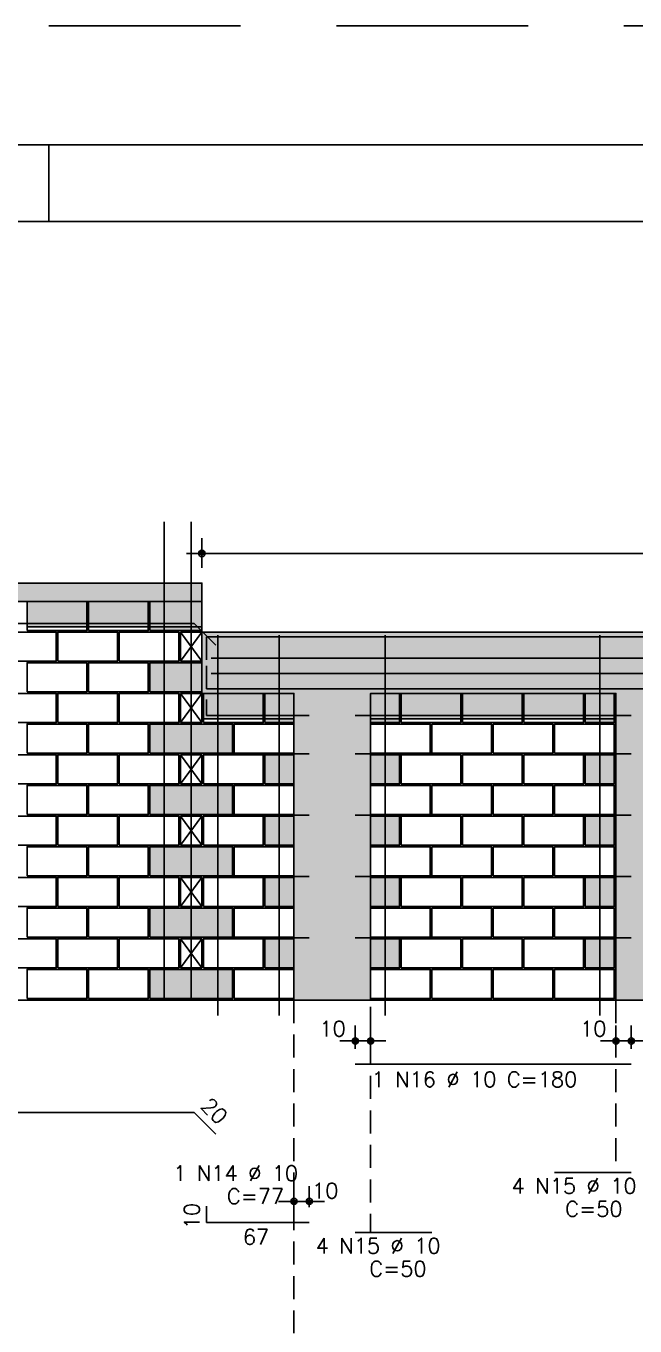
# Model space of a CAD drawing. Extents: x -1 to 122, y -1 to 61.
# Drawn here: x 47.69 to 55.63, y 44.09 to 61.05 of the extents above; entities that cross this region are included whole.
import ezdxf

# ---------------------------------------------------------------- set-up
doc = ezdxf.new("R2010")
doc.units = 0
doc.header["$MEASUREMENT"] = 0
doc.linetypes.add('ESTILO_TQS_0001', pattern=[0.45, 0.3, -0.15])
doc.linetypes.add('HIDDEN', pattern=[0.375, 0.25, -0.125])
doc.layers.get('0').update_dxf_attribs({"linetype": 'CONTINUOUS'})
doc.layers.get('Defpoints').update_dxf_attribs({"linetype": 'CONTINUOUS'})
for name, color, linetype in [('ARQ_FOLHA', 7, 'CONTINUOUS'), ('PENA_01', 1, 'CONTINUOUS'), ('PENA_02', 2, 'CONTINUOUS'), ('PENA_03', 3, 'CONTINUOUS'), ('PENA_05', 5, 'CONTINUOUS'), ('PENA_09', 254, 'CONTINUOUS'), ('PENA_11', 252, 'CONTINUOUS'), ('PENA_19', 240, 'CONTINUOUS'), ('PENA_21', 100, 'CONTINUOUS'), ('PENA_23', 50, 'CONTINUOUS')]:
    doc.layers.add(name, color=color, linetype=linetype)
doc.styles.get("Standard").update_dxf_attribs({"font": 'ROMANS.SHX'})

# ---------------------------------------------------------------- blocks, each defined once
blk = doc.blocks.new('FOLHA A1+1 - 1102 X 594')
at = {"layer": 'ARQ_FOLHA', "color": 1}
blk.add_line((-718, 584), (-718, 594), dxfattribs=at)
for points in [[(-1189, 0), (0, 0), (0, 594), (-1189, 594)], [(-1164, 10), (-10, 10), (-10, 584), (-1164, 584)]]:
    blk.add_lwpolyline(points, close=True, dxfattribs=at)
at = {"layer": 'Defpoints', "color": 8, "linetype": 'HIDDEN', "ltscale": 100}
blk.add_lwpolyline([(-1208.5, 609.5), (-1208.5, -15.5), (19.5, -15.5), (19.5, 609.5)], close=True, dxfattribs=at)

msp = doc.modelspace()

# ---------------------------------------------------------------- linework, layer by layer
at = {"layer": 'PENA_01', "linetype": 'Continuous'}
for p, q in [((49.981365, 53.985252), (49.981365, 54.37103)), ((49.781365, 54.17103), (65.881365, 54.17103)), ((47.701365, 53.215252), (48.481365, 53.215252)), ((48.501365, 53.215252), (49.281365, 53.215252)), ((49.301365, 53.215252), (49.981365, 53.215252)), ((50.001365, 52.015252), (50.781365, 52.015252)), ((50.801365, 52.015252), (51.181365, 52.015252)), ((52.181365, 52.015252), (52.561365, 52.015252)), ((52.581365, 52.015252), (53.361365, 52.015252)), ((53.381365, 52.015252), (54.161365, 52.015252)), ((54.181365, 52.015252), (54.961365, 52.015252)), ((54.981365, 52.015252), (55.361365, 52.015252)), ((51.981365, 47.709457), (51.981365, 48.011828)), ((52.181365, 47.709457), (52.181365, 48.011828)), ((55.381365, 47.709457), (55.381365, 48.011828)), ((55.581365, 47.709457), (55.581365, 48.011828)), ((52.381365, 47.811828), (51.781365, 47.811828)), ((55.181365, 47.811828), (55.781365, 47.811828)), ((51.181365, 45.645993), (51.181365, 45.918862)), ((51.381365, 45.645993), (51.381365, 45.918862)), ((50.981365, 45.718862), (51.581365, 45.718862))]:
    msp.add_line(p, q, dxfattribs=at)
at = {"layer": 'PENA_01', "linetype": 'ESTILO_TQS_0001'}
for p, q in [((52.181365, 50.955252), (52.181365, 45.311591)), ((51.181365, 48.345252), (51.181365, 44.001471)), ((55.381365, 48.345252), (55.381365, 46.095134))]:
    msp.add_line(p, q, dxfattribs=at)
at = {"layer": 'PENA_02', "linetype": 'Continuous'}
for p, q in [((49.981365, 53.145252), (49.701365, 53.145252)), ((49.701365, 53.145252), (49.701365, 52.765252)), ((49.981365, 52.765252), (49.981365, 53.145252)), ((49.701365, 52.765252), (49.981365, 52.765252)), ((49.981365, 52.345252), (49.701365, 52.345252)), ((49.701365, 52.345252), (49.701365, 51.965252)), ((49.981365, 51.965252), (49.981365, 52.345252)), ((49.701365, 51.965252), (49.981365, 51.965252)), ((49.981365, 51.545252), (49.701365, 51.545252)), ((49.701365, 51.545252), (49.701365, 51.165252)), ((49.981365, 51.165252), (49.981365, 51.545252)), ((49.701365, 51.165252), (49.981365, 51.165252)), ((49.981365, 50.745252), (49.701365, 50.745252)), ((49.701365, 50.745252), (49.701365, 50.365252)), ((49.981365, 50.365252), (49.981365, 50.745252)), ((49.701365, 50.365252), (49.981365, 50.365252)), ((49.981365, 49.945252), (49.701365, 49.945252)), ((49.701365, 49.945252), (49.701365, 49.565252)), ((49.981365, 49.565252), (49.981365, 49.945252)), ((49.701365, 49.565252), (49.981365, 49.565252)), ((49.981365, 49.145252), (49.701365, 49.145252)), ((49.701365, 49.145252), (49.701365, 48.765252)), ((49.981365, 48.765252), (49.981365, 49.145252)), ((49.701365, 48.765252), (49.981365, 48.765252)), ((9.501365, 48.345252), (65.681365, 48.345252))]:
    msp.add_line(p, q, dxfattribs=at)
for points in [[(49.981365, 53.545252), (49.981365, 53.785252), (9.501365, 53.785252), (9.501365, 53.545252), (10.081365, 53.545252), (10.081365, 52.765252), (17.601365, 52.765252), (17.601365, 53.545252), (49.981365, 53.545252)], [(47.701365, 53.165252), (48.481365, 53.165252), (48.481365, 53.545252), (47.701365, 53.545252), (47.701365, 53.165252)], [(48.501365, 53.165252), (49.281365, 53.165252), (49.281365, 53.545252), (48.501365, 53.545252), (48.501365, 53.165252)], [(49.301365, 53.165252), (49.981365, 53.165252), (49.981365, 53.545252), (49.301365, 53.545252), (49.301365, 53.165252)], [(47.301365, 52.765252), (48.081365, 52.765252), (48.081365, 53.145252), (47.301365, 53.145252), (47.301365, 52.765252)], [(48.101365, 52.765252), (48.881365, 52.765252), (48.881365, 53.145252), (48.101365, 53.145252), (48.101365, 52.765252)], [(48.901365, 52.765252), (49.681365, 52.765252), (49.681365, 53.145252), (48.901365, 53.145252), (48.901365, 52.765252)], [(51.181365, 52.345252), (49.981365, 52.345252), (49.981365, 53.145252), (65.681365, 53.145252), (65.681365, 52.345252), (64.601365, 52.345252), (64.601365, 48.345252), (63.601365, 48.345252), (63.601365, 52.345252), (60.601365, 52.345252), (60.601365, 48.345252), (59.601365, 48.345252), (59.601365, 52.345252), (56.381365, 52.345252), (56.381365, 48.345252), (55.381365, 48.345252), (55.381365, 52.345252), (52.181365, 52.345252), (52.181365, 48.345252), (51.181365, 48.345252), (51.181365, 52.345252)], [(47.701365, 52.365252), (48.481365, 52.365252), (48.481365, 52.745252), (47.701365, 52.745252), (47.701365, 52.365252)], [(48.501365, 52.365252), (49.281365, 52.365252), (49.281365, 52.745252), (48.501365, 52.745252), (48.501365, 52.365252)], [(49.301365, 52.365252), (49.981365, 52.365252), (49.981365, 52.745252), (49.301365, 52.745252), (49.301365, 52.365252)], [(47.301365, 51.965252), (48.081365, 51.965252), (48.081365, 52.345252), (47.301365, 52.345252), (47.301365, 51.965252)], [(48.101365, 51.965252), (48.881365, 51.965252), (48.881365, 52.345252), (48.101365, 52.345252), (48.101365, 51.965252)], [(48.901365, 51.965252), (49.681365, 51.965252), (49.681365, 52.345252), (48.901365, 52.345252), (48.901365, 51.965252)], [(50.001365, 51.965252), (50.781365, 51.965252), (50.781365, 52.345252), (50.001365, 52.345252), (50.001365, 51.965252)], [(50.801365, 51.965252), (51.181365, 51.965252), (51.181365, 52.345252), (50.801365, 52.345252), (50.801365, 51.965252)], [(52.181365, 51.965252), (52.561365, 51.965252), (52.561365, 52.345252), (52.181365, 52.345252), (52.181365, 51.965252)], [(52.581365, 51.965252), (53.361365, 51.965252), (53.361365, 52.345252), (52.581365, 52.345252), (52.581365, 51.965252)], [(53.381365, 51.965252), (54.161365, 51.965252), (54.161365, 52.345252), (53.381365, 52.345252), (53.381365, 51.965252)], [(54.181365, 51.965252), (54.961365, 51.965252), (54.961365, 52.345252), (54.181365, 52.345252), (54.181365, 51.965252)], [(54.981365, 51.965252), (55.361365, 51.965252), (55.361365, 52.345252), (54.981365, 52.345252), (54.981365, 51.965252)], [(47.701365, 51.565252), (48.481365, 51.565252), (48.481365, 51.945252), (47.701365, 51.945252), (47.701365, 51.565252)], [(48.501365, 51.565252), (49.281365, 51.565252), (49.281365, 51.945252), (48.501365, 51.945252), (48.501365, 51.565252)], [(49.301365, 51.565252), (50.381365, 51.565252), (50.381365, 51.945252), (49.301365, 51.945252), (49.301365, 51.565252)], [(50.401365, 51.565252), (51.181365, 51.565252), (51.181365, 51.945252), (50.401365, 51.945252), (50.401365, 51.565252)], [(52.181365, 51.565252), (52.961365, 51.565252), (52.961365, 51.945252), (52.181365, 51.945252), (52.181365, 51.565252)], [(52.981365, 51.565252), (53.761365, 51.565252), (53.761365, 51.945252), (52.981365, 51.945252), (52.981365, 51.565252)], [(53.781365, 51.565252), (54.561365, 51.565252), (54.561365, 51.945252), (53.781365, 51.945252), (53.781365, 51.565252)], [(54.581365, 51.565252), (55.361365, 51.565252), (55.361365, 51.945252), (54.581365, 51.945252), (54.581365, 51.565252)], [(47.301365, 51.165252), (48.081365, 51.165252), (48.081365, 51.545252), (47.301365, 51.545252), (47.301365, 51.165252)], [(48.101365, 51.165252), (48.881365, 51.165252), (48.881365, 51.545252), (48.101365, 51.545252), (48.101365, 51.165252)], [(48.901365, 51.165252), (49.681365, 51.165252), (49.681365, 51.545252), (48.901365, 51.545252), (48.901365, 51.165252)], [(50.001365, 51.165252), (50.781365, 51.165252), (50.781365, 51.545252), (50.001365, 51.545252), (50.001365, 51.165252)], [(50.801365, 51.165252), (51.181365, 51.165252), (51.181365, 51.545252), (50.801365, 51.545252), (50.801365, 51.165252)], [(52.181365, 51.165252), (52.561365, 51.165252), (52.561365, 51.545252), (52.181365, 51.545252), (52.181365, 51.165252)], [(52.581365, 51.165252), (53.361365, 51.165252), (53.361365, 51.545252), (52.581365, 51.545252), (52.581365, 51.165252)], [(53.381365, 51.165252), (54.161365, 51.165252), (54.161365, 51.545252), (53.381365, 51.545252), (53.381365, 51.165252)], [(54.181365, 51.165252), (54.961365, 51.165252), (54.961365, 51.545252), (54.181365, 51.545252), (54.181365, 51.165252)], [(54.981365, 51.165252), (55.361365, 51.165252), (55.361365, 51.545252), (54.981365, 51.545252), (54.981365, 51.165252)], [(47.701365, 50.765252), (48.481365, 50.765252), (48.481365, 51.145252), (47.701365, 51.145252), (47.701365, 50.765252)], [(48.501365, 50.765252), (49.281365, 50.765252), (49.281365, 51.145252), (48.501365, 51.145252), (48.501365, 50.765252)], [(49.301365, 50.765252), (50.381365, 50.765252), (50.381365, 51.145252), (49.301365, 51.145252), (49.301365, 50.765252)], [(50.401365, 50.765252), (51.181365, 50.765252), (51.181365, 51.145252), (50.401365, 51.145252), (50.401365, 50.765252)], [(52.181365, 50.765252), (52.961365, 50.765252), (52.961365, 51.145252), (52.181365, 51.145252), (52.181365, 50.765252)], [(52.981365, 50.765252), (53.761365, 50.765252), (53.761365, 51.145252), (52.981365, 51.145252), (52.981365, 50.765252)], [(53.781365, 50.765252), (54.561365, 50.765252), (54.561365, 51.145252), (53.781365, 51.145252), (53.781365, 50.765252)], [(54.581365, 50.765252), (55.361365, 50.765252), (55.361365, 51.145252), (54.581365, 51.145252), (54.581365, 50.765252)], [(47.301365, 50.365252), (48.081365, 50.365252), (48.081365, 50.745252), (47.301365, 50.745252), (47.301365, 50.365252)], [(48.101365, 50.365252), (48.881365, 50.365252), (48.881365, 50.745252), (48.101365, 50.745252), (48.101365, 50.365252)], [(48.901365, 50.365252), (49.681365, 50.365252), (49.681365, 50.745252), (48.901365, 50.745252), (48.901365, 50.365252)], [(50.001365, 50.365252), (50.781365, 50.365252), (50.781365, 50.745252), (50.001365, 50.745252), (50.001365, 50.365252)], [(50.801365, 50.365252), (51.181365, 50.365252), (51.181365, 50.745252), (50.801365, 50.745252), (50.801365, 50.365252)], [(52.181365, 50.365252), (52.561365, 50.365252), (52.561365, 50.745252), (52.181365, 50.745252), (52.181365, 50.365252)], [(52.581365, 50.365252), (53.361365, 50.365252), (53.361365, 50.745252), (52.581365, 50.745252), (52.581365, 50.365252)], [(53.381365, 50.365252), (54.161365, 50.365252), (54.161365, 50.745252), (53.381365, 50.745252), (53.381365, 50.365252)], [(54.181365, 50.365252), (54.961365, 50.365252), (54.961365, 50.745252), (54.181365, 50.745252), (54.181365, 50.365252)], [(54.981365, 50.365252), (55.361365, 50.365252), (55.361365, 50.745252), (54.981365, 50.745252), (54.981365, 50.365252)], [(47.701365, 49.965252), (48.481365, 49.965252), (48.481365, 50.345252), (47.701365, 50.345252), (47.701365, 49.965252)], [(48.501365, 49.965252), (49.281365, 49.965252), (49.281365, 50.345252), (48.501365, 50.345252), (48.501365, 49.965252)], [(49.301365, 49.965252), (50.381365, 49.965252), (50.381365, 50.345252), (49.301365, 50.345252), (49.301365, 49.965252)], [(50.401365, 49.965252), (51.181365, 49.965252), (51.181365, 50.345252), (50.401365, 50.345252), (50.401365, 49.965252)], [(52.181365, 49.965252), (52.961365, 49.965252), (52.961365, 50.345252), (52.181365, 50.345252), (52.181365, 49.965252)], [(52.981365, 49.965252), (53.761365, 49.965252), (53.761365, 50.345252), (52.981365, 50.345252), (52.981365, 49.965252)], [(53.781365, 49.965252), (54.561365, 49.965252), (54.561365, 50.345252), (53.781365, 50.345252), (53.781365, 49.965252)], [(54.581365, 49.965252), (55.361365, 49.965252), (55.361365, 50.345252), (54.581365, 50.345252), (54.581365, 49.965252)], [(47.301365, 49.565252), (48.081365, 49.565252), (48.081365, 49.945252), (47.301365, 49.945252), (47.301365, 49.565252)], [(48.101365, 49.565252), (48.881365, 49.565252), (48.881365, 49.945252), (48.101365, 49.945252), (48.101365, 49.565252)], [(48.901365, 49.565252), (49.681365, 49.565252), (49.681365, 49.945252), (48.901365, 49.945252), (48.901365, 49.565252)], [(50.001365, 49.565252), (50.781365, 49.565252), (50.781365, 49.945252), (50.001365, 49.945252), (50.001365, 49.565252)], [(50.801365, 49.565252), (51.181365, 49.565252), (51.181365, 49.945252), (50.801365, 49.945252), (50.801365, 49.565252)], [(52.181365, 49.565252), (52.561365, 49.565252), (52.561365, 49.945252), (52.181365, 49.945252), (52.181365, 49.565252)], [(52.581365, 49.565252), (53.361365, 49.565252), (53.361365, 49.945252), (52.581365, 49.945252), (52.581365, 49.565252)], [(53.381365, 49.565252), (54.161365, 49.565252), (54.161365, 49.945252), (53.381365, 49.945252), (53.381365, 49.565252)], [(54.181365, 49.565252), (54.961365, 49.565252), (54.961365, 49.945252), (54.181365, 49.945252), (54.181365, 49.565252)], [(54.981365, 49.565252), (55.361365, 49.565252), (55.361365, 49.945252), (54.981365, 49.945252), (54.981365, 49.565252)], [(47.701365, 49.165252), (48.481365, 49.165252), (48.481365, 49.545252), (47.701365, 49.545252), (47.701365, 49.165252)], [(48.501365, 49.165252), (49.281365, 49.165252), (49.281365, 49.545252), (48.501365, 49.545252), (48.501365, 49.165252)], [(49.301365, 49.165252), (50.381365, 49.165252), (50.381365, 49.545252), (49.301365, 49.545252), (49.301365, 49.165252)], [(50.401365, 49.165252), (51.181365, 49.165252), (51.181365, 49.545252), (50.401365, 49.545252), (50.401365, 49.165252)], [(52.181365, 49.165252), (52.961365, 49.165252), (52.961365, 49.545252), (52.181365, 49.545252), (52.181365, 49.165252)], [(52.981365, 49.165252), (53.761365, 49.165252), (53.761365, 49.545252), (52.981365, 49.545252), (52.981365, 49.165252)], [(53.781365, 49.165252), (54.561365, 49.165252), (54.561365, 49.545252), (53.781365, 49.545252), (53.781365, 49.165252)], [(54.581365, 49.165252), (55.361365, 49.165252), (55.361365, 49.545252), (54.581365, 49.545252), (54.581365, 49.165252)], [(47.301365, 48.765252), (48.081365, 48.765252), (48.081365, 49.145252), (47.301365, 49.145252), (47.301365, 48.765252)], [(48.101365, 48.765252), (48.881365, 48.765252), (48.881365, 49.145252), (48.101365, 49.145252), (48.101365, 48.765252)], [(48.901365, 48.765252), (49.681365, 48.765252), (49.681365, 49.145252), (48.901365, 49.145252), (48.901365, 48.765252)], [(50.001365, 48.765252), (50.781365, 48.765252), (50.781365, 49.145252), (50.001365, 49.145252), (50.001365, 48.765252)], [(50.801365, 48.765252), (51.181365, 48.765252), (51.181365, 49.145252), (50.801365, 49.145252), (50.801365, 48.765252)], [(52.181365, 48.765252), (52.561365, 48.765252), (52.561365, 49.145252), (52.181365, 49.145252), (52.181365, 48.765252)], [(52.581365, 48.765252), (53.361365, 48.765252), (53.361365, 49.145252), (52.581365, 49.145252), (52.581365, 48.765252)], [(53.381365, 48.765252), (54.161365, 48.765252), (54.161365, 49.145252), (53.381365, 49.145252), (53.381365, 48.765252)], [(54.181365, 48.765252), (54.961365, 48.765252), (54.961365, 49.145252), (54.181365, 49.145252), (54.181365, 48.765252)], [(54.981365, 48.765252), (55.361365, 48.765252), (55.361365, 49.145252), (54.981365, 49.145252), (54.981365, 48.765252)], [(47.701365, 48.365252), (48.481365, 48.365252), (48.481365, 48.745252), (47.701365, 48.745252), (47.701365, 48.365252)], [(48.501365, 48.365252), (49.281365, 48.365252), (49.281365, 48.745252), (48.501365, 48.745252), (48.501365, 48.365252)], [(49.301365, 48.365252), (50.381365, 48.365252), (50.381365, 48.745252), (49.301365, 48.745252), (49.301365, 48.365252)], [(50.401365, 48.365252), (51.181365, 48.365252), (51.181365, 48.745252), (50.401365, 48.745252), (50.401365, 48.365252)], [(52.181365, 48.365252), (52.961365, 48.365252), (52.961365, 48.745252), (52.181365, 48.745252), (52.181365, 48.365252)], [(52.981365, 48.365252), (53.761365, 48.365252), (53.761365, 48.745252), (52.981365, 48.745252), (52.981365, 48.365252)], [(53.781365, 48.365252), (54.561365, 48.365252), (54.561365, 48.745252), (53.781365, 48.745252), (53.781365, 48.365252)], [(54.581365, 48.365252), (55.361365, 48.365252), (55.361365, 48.745252), (54.581365, 48.745252), (54.581365, 48.365252)]]:
    msp.add_lwpolyline(points, dxfattribs=at)
for centre, radius in [((49.981365, 54.17103), 0.041625), ((49.981365, 54.17103), 0.02075), ((51.981365, 47.811828), 0.04), ((51.981365, 47.811828), 0.02), ((52.181365, 47.811828), 0.04), ((52.181365, 47.811828), 0.02), ((55.381365, 47.811828), 0.04), ((55.381365, 47.811828), 0.02), ((55.581365, 47.811828), 0.04), ((55.581365, 47.811828), 0.02), ((51.181365, 45.718862), 0.04), ((51.181365, 45.718862), 0.02), ((51.381365, 45.718862), 0.04), ((51.381365, 45.718862), 0.02)]:
    msp.add_circle(centre, radius, dxfattribs=at)
at = {"layer": 'PENA_03', "linetype": 'Continuous'}
for p, q in [((49.981365, 53.785252), (49.981365, 53.785252)), ((49.701365, 52.765252), (49.981365, 53.145252)), ((49.981365, 52.765252), (49.701365, 53.145252)), ((49.701365, 51.965252), (49.981365, 52.345252)), ((49.981365, 51.965252), (49.701365, 52.345252)), ((49.701365, 51.165252), (49.981365, 51.545252)), ((49.981365, 51.165252), (49.701365, 51.545252)), ((49.701365, 50.365252), (49.981365, 50.745252)), ((49.981365, 50.365252), (49.701365, 50.745252)), ((49.701365, 49.565252), (49.981365, 49.945252)), ((49.981365, 49.565252), (49.701365, 49.945252)), ((49.701365, 48.765252), (49.981365, 49.145252)), ((49.981365, 48.765252), (49.701365, 49.145252)), ((51.981365, 47.509457), (51.981365, 47.509457)), ((52.181365, 47.509457), (52.181365, 47.509457)), ((55.381365, 47.509457), (55.381365, 47.509457)), ((55.581365, 47.509457), (55.581365, 47.509457)), ((51.181365, 45.445993), (51.181365, 45.445993)), ((51.381365, 45.445993), (51.381365, 45.445993))]:
    msp.add_line(p, q, dxfattribs=at)
at = {"layer": 'PENA_05', "linetype": 'Continuous'}
for p, q in [((33.38551, 53.255252), (49.881365, 53.255252)), ((49.881365, 53.255252), (50.164208, 52.97241)), ((50.041365, 52.785252), (50.041365, 53.085252)), ((50.041365, 53.085252), (65.621365, 53.085252)), ((50.191365, 48.145252), (50.191365, 53.105252)), ((50.991365, 48.145252), (50.991365, 53.105252)), ((52.371365, 48.145252), (52.371365, 53.105252)), ((55.171365, 48.145252), (55.171365, 53.105252)), ((50.101365, 52.805252), (65.561365, 52.805252)), ((50.041365, 52.705252), (50.041365, 52.405252)), ((50.101365, 52.605252), (65.561365, 52.605252)), ((50.041365, 52.405252), (65.621365, 52.405252)), ((50.041365, 52.265252), (50.041365, 52.055252)), ((50.041365, 52.055252), (51.381365, 52.055252)), ((51.981365, 52.055252), (55.581365, 52.055252)), ((50.381365, 51.555252), (51.381365, 51.555252)), ((51.981365, 51.555252), (52.981365, 51.555252)), ((54.581365, 51.555252), (55.581365, 51.555252)), ((50.381365, 50.755252), (51.381365, 50.755252)), ((51.981365, 50.755252), (52.981365, 50.755252)), ((54.581365, 50.755252), (55.581365, 50.755252)), ((50.381365, 49.955252), (51.381365, 49.955252)), ((51.981365, 49.955252), (52.981365, 49.955252)), ((54.581365, 49.955252), (55.581365, 49.955252)), ((50.381365, 49.155252), (51.381365, 49.155252)), ((51.981365, 49.155252), (52.981365, 49.155252)), ((54.581365, 49.155252), (55.581365, 49.155252)), ((51.981365, 47.509457), (55.581365, 47.509457)), ((33.38551, 46.878472), (49.881365, 46.878472)), ((49.881365, 46.878472), (50.164208, 46.59563)), ((54.581365, 46.095134), (55.581365, 46.095134)), ((50.041365, 45.655993), (50.041365, 45.445993)), ((50.041365, 45.445993), (51.381365, 45.445993)), ((51.981365, 45.311591), (52.981365, 45.311591))]:
    msp.add_line(p, q, dxfattribs=at)
for points in [[(49.491365, 54.585252), (49.491365, 48.345252)], [(49.841365, 54.585252), (49.841365, 48.345252)]]:
    msp.add_lwpolyline(points, dxfattribs=at)
at = {"layer": 'PENA_09', "linetype": 'Continuous'}
for points in [[(47.701365, 53.215252), (48.481365, 53.215252), (48.481365, 53.545252), (47.701365, 53.545252), (47.701365, 53.215252)], [(48.501365, 53.215252), (49.281365, 53.215252), (49.281365, 53.545252), (48.501365, 53.545252), (48.501365, 53.215252)], [(49.301365, 53.215252), (49.981365, 53.215252), (49.981365, 53.545252), (49.301365, 53.545252), (49.301365, 53.215252)], [(50.001365, 52.015252), (50.781365, 52.015252), (50.781365, 52.345252), (50.001365, 52.345252), (50.001365, 52.015252)], [(50.801365, 52.015252), (51.181365, 52.015252), (51.181365, 52.345252), (50.801365, 52.345252), (50.801365, 52.015252)], [(52.181365, 52.015252), (52.561365, 52.015252), (52.561365, 52.345252), (52.181365, 52.345252), (52.181365, 52.015252)], [(52.581365, 52.015252), (53.361365, 52.015252), (53.361365, 52.345252), (52.581365, 52.345252), (52.581365, 52.015252)], [(53.381365, 52.015252), (54.161365, 52.015252), (54.161365, 52.345252), (53.381365, 52.345252), (53.381365, 52.015252)], [(54.181365, 52.015252), (54.961365, 52.015252), (54.961365, 52.345252), (54.181365, 52.345252), (54.181365, 52.015252)], [(54.981365, 52.015252), (55.361365, 52.015252), (55.361365, 52.345252), (54.981365, 52.345252), (54.981365, 52.015252)]]:
    msp.add_lwpolyline(points, dxfattribs=at)
for points in [[(47.701365, 53.215252), (48.481365, 53.215252), (48.481365, 53.545252)], [(47.701365, 53.215252), (48.481365, 53.545252), (47.701365, 53.545252)], [(47.701365, 53.215252), (47.701365, 53.545252), (47.701365, 53.215252)], [(48.501365, 53.215252), (49.281365, 53.215252), (49.281365, 53.545252)], [(48.501365, 53.215252), (49.281365, 53.545252), (48.501365, 53.545252)], [(48.501365, 53.215252), (48.501365, 53.545252), (48.501365, 53.215252)], [(49.301365, 53.215252), (49.981365, 53.215252), (49.981365, 53.545252)], [(49.301365, 53.215252), (49.981365, 53.545252), (49.301365, 53.545252)], [(49.301365, 53.215252), (49.301365, 53.545252), (49.301365, 53.215252)], [(50.001365, 52.015252), (50.781365, 52.015252), (50.781365, 52.345252)], [(50.001365, 52.015252), (50.781365, 52.345252), (50.001365, 52.345252)], [(50.001365, 52.015252), (50.001365, 52.345252), (50.001365, 52.015252)], [(50.801365, 52.015252), (51.181365, 52.015252), (51.181365, 52.345252)], [(50.801365, 52.015252), (51.181365, 52.345252), (50.801365, 52.345252)], [(50.801365, 52.015252), (50.801365, 52.345252), (50.801365, 52.015252)], [(52.181365, 52.015252), (52.561365, 52.015252), (52.561365, 52.345252)], [(52.181365, 52.015252), (52.561365, 52.345252), (52.181365, 52.345252)], [(52.181365, 52.015252), (52.181365, 52.345252), (52.181365, 52.015252)], [(52.581365, 52.015252), (53.361365, 52.015252), (53.361365, 52.345252)], [(52.581365, 52.015252), (53.361365, 52.345252), (52.581365, 52.345252)], [(52.581365, 52.015252), (52.581365, 52.345252), (52.581365, 52.015252)], [(53.381365, 52.015252), (54.161365, 52.015252), (54.161365, 52.345252)], [(53.381365, 52.015252), (54.161365, 52.345252), (53.381365, 52.345252)], [(53.381365, 52.015252), (53.381365, 52.345252), (53.381365, 52.015252)], [(54.181365, 52.015252), (54.961365, 52.015252), (54.961365, 52.345252)], [(54.181365, 52.015252), (54.961365, 52.345252), (54.181365, 52.345252)], [(54.181365, 52.015252), (54.181365, 52.345252), (54.181365, 52.015252)], [(54.981365, 52.015252), (55.361365, 52.015252), (55.361365, 52.345252)], [(54.981365, 52.015252), (55.361365, 52.345252), (54.981365, 52.345252)], [(54.981365, 52.015252), (54.981365, 52.345252), (54.981365, 52.015252)]]:
    msp.add_solid(points, dxfattribs=at)
at = {"layer": 'PENA_11', "linetype": 'Continuous'}
for points in [[(9.501365, 53.785252), (10.081365, 53.545252), (49.981365, 53.785252)], [(10.081365, 53.545252), (17.601365, 53.545252), (49.981365, 53.785252)], [(17.601365, 53.545252), (49.981365, 53.545252), (49.981365, 53.785252)], [(49.981365, 52.345252), (49.981365, 53.145252), (65.681365, 53.145252)], [(49.981365, 52.345252), (65.681365, 53.145252), (51.181365, 52.345252)], [(65.681365, 53.145252), (52.181365, 52.345252), (51.181365, 52.345252)], [(55.381365, 52.345252), (52.181365, 52.345252), (65.681365, 53.145252)], [(56.381365, 52.345252), (55.381365, 52.345252), (65.681365, 53.145252)], [(52.181365, 52.345252), (52.181365, 48.345252), (51.181365, 52.345252)], [(51.181365, 52.345252), (52.181365, 48.345252), (51.181365, 48.345252)], [(56.381365, 48.345252), (55.381365, 48.345252), (56.381365, 52.345252)], [(55.381365, 48.345252), (55.381365, 52.345252), (56.381365, 52.345252)]]:
    msp.add_solid(points, dxfattribs=at)
at = {"layer": 'PENA_19', "linetype": 'Continuous'}
for points in [[(49.301365, 51.565252), (50.381365, 51.565252), (50.381365, 51.945252), (49.301365, 51.945252), (49.301365, 51.565252)], [(49.301365, 50.765252), (50.381365, 50.765252), (50.381365, 51.145252), (49.301365, 51.145252), (49.301365, 50.765252)], [(49.301365, 49.965252), (50.381365, 49.965252), (50.381365, 50.345252), (49.301365, 50.345252), (49.301365, 49.965252)], [(49.301365, 49.165252), (50.381365, 49.165252), (50.381365, 49.545252), (49.301365, 49.545252), (49.301365, 49.165252)], [(49.301365, 48.365252), (50.381365, 48.365252), (50.381365, 48.745252), (49.301365, 48.745252), (49.301365, 48.365252)]]:
    msp.add_lwpolyline(points, dxfattribs=at)
for points in [[(49.301365, 51.565252), (50.381365, 51.565252), (50.381365, 51.945252)], [(49.301365, 51.565252), (50.381365, 51.945252), (49.301365, 51.945252)], [(49.301365, 51.565252), (49.301365, 51.945252), (49.301365, 51.565252)], [(49.301365, 50.765252), (50.381365, 50.765252), (50.381365, 51.145252)], [(49.301365, 50.765252), (50.381365, 51.145252), (49.301365, 51.145252)], [(49.301365, 50.765252), (49.301365, 51.145252), (49.301365, 50.765252)], [(49.301365, 49.965252), (50.381365, 49.965252), (50.381365, 50.345252)], [(49.301365, 49.965252), (50.381365, 50.345252), (49.301365, 50.345252)], [(49.301365, 49.965252), (49.301365, 50.345252), (49.301365, 49.965252)], [(49.301365, 49.165252), (50.381365, 49.165252), (50.381365, 49.545252)], [(49.301365, 49.165252), (50.381365, 49.545252), (49.301365, 49.545252)], [(49.301365, 49.165252), (49.301365, 49.545252), (49.301365, 49.165252)], [(49.301365, 48.365252), (50.381365, 48.365252), (50.381365, 48.745252)], [(49.301365, 48.365252), (50.381365, 48.745252), (49.301365, 48.745252)], [(49.301365, 48.365252), (49.301365, 48.745252), (49.301365, 48.365252)]]:
    msp.add_solid(points, dxfattribs=at)
at = {"layer": 'PENA_21', "linetype": 'Continuous'}
for points in [[(49.301365, 53.165252), (49.981365, 53.165252), (49.981365, 53.215252), (49.301365, 53.215252), (49.301365, 53.165252)], [(49.301365, 52.365252), (49.981365, 52.365252), (49.981365, 52.745252), (49.301365, 52.745252), (49.301365, 52.365252)]]:
    msp.add_lwpolyline(points, dxfattribs=at)
for points in [[(49.301365, 53.165252), (49.981365, 53.165252), (49.981365, 53.215252)], [(49.301365, 53.165252), (49.981365, 53.215252), (49.301365, 53.215252)], [(49.301365, 53.165252), (49.301365, 53.215252), (49.301365, 53.165252)], [(49.301365, 52.365252), (49.981365, 52.365252), (49.981365, 52.745252)], [(49.301365, 52.365252), (49.981365, 52.745252), (49.301365, 52.745252)], [(49.301365, 52.365252), (49.301365, 52.745252), (49.301365, 52.365252)]]:
    msp.add_solid(points, dxfattribs=at)
at = {"layer": 'PENA_23', "linetype": 'Continuous'}
for points in [[(50.801365, 51.965252), (51.181365, 51.965252), (51.181365, 52.015252), (50.801365, 52.015252), (50.801365, 51.965252)], [(52.181365, 51.965252), (52.561365, 51.965252), (52.561365, 52.015252), (52.181365, 52.015252), (52.181365, 51.965252)], [(54.981365, 51.965252), (55.361365, 51.965252), (55.361365, 52.015252), (54.981365, 52.015252), (54.981365, 51.965252)], [(50.801365, 51.165252), (51.181365, 51.165252), (51.181365, 51.545252), (50.801365, 51.545252), (50.801365, 51.165252)], [(52.181365, 51.165252), (52.561365, 51.165252), (52.561365, 51.545252), (52.181365, 51.545252), (52.181365, 51.165252)], [(54.981365, 51.165252), (55.361365, 51.165252), (55.361365, 51.545252), (54.981365, 51.545252), (54.981365, 51.165252)], [(50.801365, 50.365252), (51.181365, 50.365252), (51.181365, 50.745252), (50.801365, 50.745252), (50.801365, 50.365252)], [(52.181365, 50.365252), (52.561365, 50.365252), (52.561365, 50.745252), (52.181365, 50.745252), (52.181365, 50.365252)], [(54.981365, 50.365252), (55.361365, 50.365252), (55.361365, 50.745252), (54.981365, 50.745252), (54.981365, 50.365252)], [(50.801365, 49.565252), (51.181365, 49.565252), (51.181365, 49.945252), (50.801365, 49.945252), (50.801365, 49.565252)], [(52.181365, 49.565252), (52.561365, 49.565252), (52.561365, 49.945252), (52.181365, 49.945252), (52.181365, 49.565252)], [(54.981365, 49.565252), (55.361365, 49.565252), (55.361365, 49.945252), (54.981365, 49.945252), (54.981365, 49.565252)], [(50.801365, 48.765252), (51.181365, 48.765252), (51.181365, 49.145252), (50.801365, 49.145252), (50.801365, 48.765252)], [(52.181365, 48.765252), (52.561365, 48.765252), (52.561365, 49.145252), (52.181365, 49.145252), (52.181365, 48.765252)], [(54.981365, 48.765252), (55.361365, 48.765252), (55.361365, 49.145252), (54.981365, 49.145252), (54.981365, 48.765252)]]:
    msp.add_lwpolyline(points, dxfattribs=at)
for points in [[(50.801365, 51.965252), (51.181365, 51.965252), (51.181365, 52.015252)], [(50.801365, 51.965252), (51.181365, 52.015252), (50.801365, 52.015252)], [(50.801365, 51.965252), (50.801365, 52.015252), (50.801365, 51.965252)], [(52.181365, 51.965252), (52.561365, 51.965252), (52.561365, 52.015252)], [(52.181365, 51.965252), (52.561365, 52.015252), (52.181365, 52.015252)], [(52.181365, 51.965252), (52.181365, 52.015252), (52.181365, 51.965252)], [(54.981365, 51.965252), (55.361365, 51.965252), (55.361365, 52.015252)], [(54.981365, 51.965252), (55.361365, 52.015252), (54.981365, 52.015252)], [(54.981365, 51.965252), (54.981365, 52.015252), (54.981365, 51.965252)], [(50.801365, 51.165252), (51.181365, 51.165252), (51.181365, 51.545252)], [(50.801365, 51.165252), (51.181365, 51.545252), (50.801365, 51.545252)], [(50.801365, 51.165252), (50.801365, 51.545252), (50.801365, 51.165252)], [(52.181365, 51.165252), (52.561365, 51.165252), (52.561365, 51.545252)], [(52.181365, 51.165252), (52.561365, 51.545252), (52.181365, 51.545252)], [(52.181365, 51.165252), (52.181365, 51.545252), (52.181365, 51.165252)], [(54.981365, 51.165252), (55.361365, 51.165252), (55.361365, 51.545252)], [(54.981365, 51.165252), (55.361365, 51.545252), (54.981365, 51.545252)], [(54.981365, 51.165252), (54.981365, 51.545252), (54.981365, 51.165252)], [(50.801365, 50.365252), (51.181365, 50.365252), (51.181365, 50.745252)], [(50.801365, 50.365252), (51.181365, 50.745252), (50.801365, 50.745252)], [(50.801365, 50.365252), (50.801365, 50.745252), (50.801365, 50.365252)], [(52.181365, 50.365252), (52.561365, 50.365252), (52.561365, 50.745252)], [(52.181365, 50.365252), (52.561365, 50.745252), (52.181365, 50.745252)], [(52.181365, 50.365252), (52.181365, 50.745252), (52.181365, 50.365252)], [(54.981365, 50.365252), (55.361365, 50.365252), (55.361365, 50.745252)], [(54.981365, 50.365252), (55.361365, 50.745252), (54.981365, 50.745252)], [(54.981365, 50.365252), (54.981365, 50.745252), (54.981365, 50.365252)], [(50.801365, 49.565252), (51.181365, 49.565252), (51.181365, 49.945252)], [(50.801365, 49.565252), (51.181365, 49.945252), (50.801365, 49.945252)], [(50.801365, 49.565252), (50.801365, 49.945252), (50.801365, 49.565252)], [(52.181365, 49.565252), (52.561365, 49.565252), (52.561365, 49.945252)], [(52.181365, 49.565252), (52.561365, 49.945252), (52.181365, 49.945252)], [(52.181365, 49.565252), (52.181365, 49.945252), (52.181365, 49.565252)], [(54.981365, 49.565252), (55.361365, 49.565252), (55.361365, 49.945252)], [(54.981365, 49.565252), (55.361365, 49.945252), (54.981365, 49.945252)], [(54.981365, 49.565252), (54.981365, 49.945252), (54.981365, 49.565252)], [(50.801365, 48.765252), (51.181365, 48.765252), (51.181365, 49.145252)], [(50.801365, 48.765252), (51.181365, 49.145252), (50.801365, 49.145252)], [(50.801365, 48.765252), (50.801365, 49.145252), (50.801365, 48.765252)], [(52.181365, 48.765252), (52.561365, 48.765252), (52.561365, 49.145252)], [(52.181365, 48.765252), (52.561365, 49.145252), (52.181365, 49.145252)], [(52.181365, 48.765252), (52.181365, 49.145252), (52.181365, 48.765252)], [(54.981365, 48.765252), (55.361365, 48.765252), (55.361365, 49.145252)], [(54.981365, 48.765252), (55.361365, 49.145252), (54.981365, 49.145252)], [(54.981365, 48.765252), (54.981365, 49.145252), (54.981365, 48.765252)]]:
    msp.add_solid(points, dxfattribs=at)

# ---------------------------------------------------------------- block references
at = {"xscale": 0.09999999999999938, "yscale": 0.09999999999999938, "zscale": 0.09999999999999938}
msp.add_blockref('FOLHA A1+1 - 1102 X 594', (119.786331, 0.100435), dxfattribs=at)

# ---------------------------------------------------------------- texts
at = {"layer": 'PENA_03', "linetype": 'Continuous'}
for s, p in [('10', (51.514698, 47.871828)), ('10', (54.914698, 47.871828)), ('1 N16 %%c 10 C=180', (52.194413, 47.210604)), ('1 N14 %%c 10', (49.608332, 45.986011)), ('10', (51.418665, 45.758993)), ('4 N15 %%c 10', (54.022487, 45.820129)), ('C=77', (50.308332, 45.686011)), ('C=50', (54.722487, 45.520129)), ('67', (50.516365, 45.155993)), ('4 N15 %%c 10', (51.466137, 45.040638)), ('C=50', (52.166137, 44.740638))]:
    msp.add_text(s, height=0.2, dxfattribs=at).set_placement(p)
for s, rotation, p in [('20', 315, (49.952076, 46.949183)), ('10', 90, (49.951365, 45.355993))]:
    msp.add_text(s, height=0.2, rotation=rotation, dxfattribs=at).set_placement(p)

doc.saveas('drawing.dxf')
